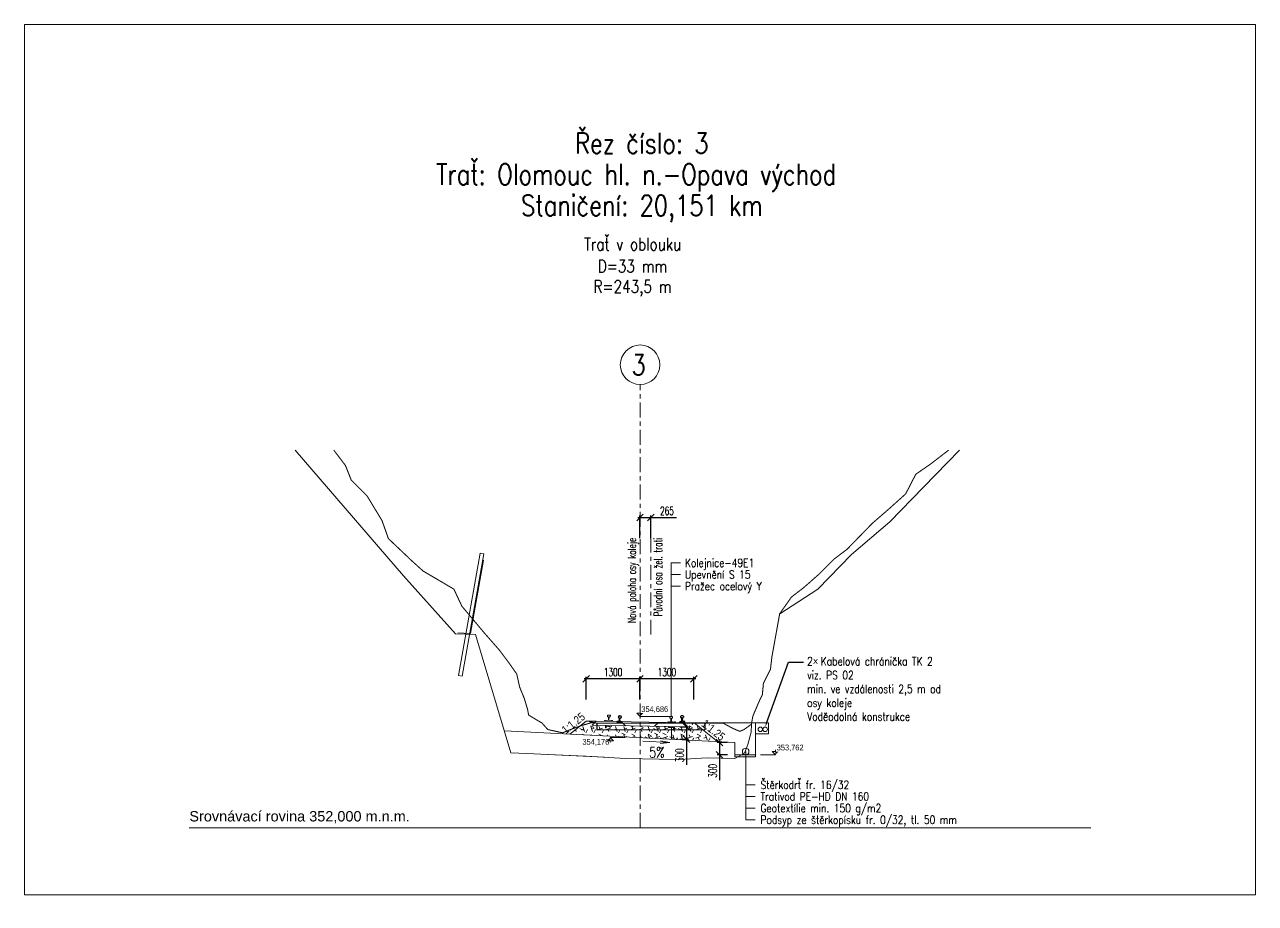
# Model space of a CAD drawing. Header units: millimetres. Extents: x -533422 to -532014, y -1115269 to -1112931.
# Drawn here: x -533342.11 to -533312.41, y -1112952.4 to -1112931.2 of the extents above; entities that cross this region are included whole.
import ezdxf
from ezdxf import colors
from ezdxf.entities.mleader import LeaderData, LeaderLine
from ezdxf.enums import TextEntityAlignment as Align
from ezdxf.math import Vec2, Vec3

# ---------------------------------------------------------------- set-up
doc = ezdxf.new("R2010")
doc.units = ezdxf.units.MM
doc.header["$PDMODE"] = 3
doc.header["$PDSIZE"] = 0.5
doc.linetypes.add('ACAD_ISO10W100', pattern=[18, 12, -3, 0, -3])
for name, color, linetype in [('002 Linie  svahu', 8, 'Continuous'), ('_původní pražec-řezy', 7, 'Continuous'), ('_vodítka-řezy', 4, 'Continuous')]:
    doc.layers.add(name, color=color, linetype=linetype)
for name, color, linetype, lineweight in [('_popisy-řezy', 1, 'Continuous', 18), ('_příčné řezy-řezy', 1, 'Continuous', 20), ('_svršek-řezy', 1, 'Continuous', 18), ('_šrafy-řezy', 1, 'Continuous', 15), ('původní terén', 7, 'Continuous', 15), ('stránka A4', 3, 'Continuous', 0)]:
    doc.layers.add(name, color=color, linetype=linetype, lineweight=lineweight)
doc.styles.add('ARI 1_50(01)', font='arial.ttf', dxfattribs={"height": 0.2})
doc.styles.add('promile', font='romans71n.shx', dxfattribs={"width": 0.8})
doc.styles.get("Standard").update_dxf_attribs({"font": 'arial.ttf'})
doc.styles.add('Standard 1_100', font='romans.shx', dxfattribs={"width": 0.65, "height": 0.2})
doc.styles.add('‰', font='romans71n.shx', dxfattribs={"width": 0.8})
doc.dimstyles.new('1_100', dxfattribs={"dimtxt": 0.2, "dimasz": 0.16, "dimexe": 0.05, "dimexo": 0.2, "dimgap": 0.06, "dimtad": 1, "dimdec": 0, "dimlfac": 1000, "dimrnd": 5, "dimzin": 0, "dimtxsty": 'Standard 1_100', "dimblk": 'OBLIQUE', "dimcen": 2.5, "dimdle": 0.05, "dimclrd": 256, "dimclre": 256, "dimclrt": 1, "dimadec": 0, "dimazin": 0, "dimtfac": 1, "dimtdec": 0, "dimtmove": 0, "dimatfit": 3, "dimfxl": 0.5, "dimfxlon": 1, "dimtfillclr": 256, "dimarcsym": 0})

# ---------------------------------------------------------------- blocks, each defined once
blk = doc.blocks.new('RC_VYZNA')
for p, q in [((-2, 2), (0, 2)), ((0, 0), (-2, 2)), ((0, 2), (0, 3))]:
    blk.add_line(p, q)
blk.add_solid([(0, 0), (0, 0), (0, 2), (2, 2)])
blk = doc.blocks.new('Původní svršek')
at = {"layer": '_vodítka-řezy', "color": 12, "linetype": 'ACAD_ISO10W100', "lineweight": 0, "ltscale": 0.03, "extrusion": (0, 1, 6.12303e-17)}
blk.add_line((-675139.828, -974938.843), (-675139.828, -974936.508), dxfattribs=at)
at = {"layer": '_vodítka-řezy', "style": 'Standard 1_100', "width": 0.65}
blk.add_text('Původní osa žel. trati', height=0.2, rotation=90, dxfattribs=at).set_placement((-675139.558, -974936.508), align=Align.RIGHT)
blk = doc.blocks.new('A$C249728DF')
at = {"color": 7}
for p, q in [((0.715, 0.105), (0.717, 0.08)), ((0.74, 0.075), (0.719, 0.079)), ((0.752, 0.026), (0.749, 0.056)), ((0.766, 0.028), (0.762, 0.058)), ((0.766, 0.078), (0.785, 0.087)), ((0.782, 0.114), (0.786, 0.09)), ((-0.807, -0.149), (-0.807, -0.143)), ((-0.805, -0.14), (-0.792, -0.138)), ((-0.744, -0.149), (-0.805, -0.151)), ((-0.759, -0.127), (-0.784, -0.136)), ((-0.782, -0.015), (-0.783, -0.039)), ((-0.761, -0.048), (-0.781, -0.041)), ((-0.753, -0.097), (-0.754, -0.067)), ((-0.744, -0.149), (-0.683, -0.147)), ((-0.739, -0.097), (-0.74, -0.067)), ((-0.735, -0.047), (-0.714, -0.039)), ((-0.731, -0.126), (-0.705, -0.133)), ((-0.715, -0.013), (-0.713, -0.037)), ((-0.685, -0.136), (-0.698, -0.135)), ((-0.682, -0.145), (-0.682, -0.139)), ((0.704, -0.031), (0.703, -0.025)), ((0.705, -0.022), (0.718, -0.018)), ((0.766, -0.025), (0.706, -0.033)), ((0.749, -0.004), (0.725, -0.016)), ((0.766, -0.025), (0.827, -0.017)), ((0.777, 0), (0.804, -0.005)), ((0.824, -0.006), (0.811, -0.006)), ((0.828, -0.015), (0.827, -0.009))]:
    blk.add_line(p, q, dxfattribs=at)
blk.add_lwpolyline([(-1.269, -0.381), (-1.283, -0.219), (1.309, -0.006), (1.322, -0.168), (-1.269, -0.381)], dxfattribs=at)
for centre, radius, start, end in [((-0.74, -0.3), 0.3, 90.0237, 91.8383), ((-0.74, -0.08), 0.08, 80.204, 90.0475), ((0.728, 0.106), 0.013, 109.1975, 184.2723), ((0.719, 0.081), 0.002, 184.2723, 259.1282), ((0.75, 0.043), 0.08, 99.3539, 109.1975), ((0.786, -0.174), 0.3, 97.5631, 99.3778), ((0.739, 0.068), 0.007, 17.9715, 79.1282), ((0.669, 0.045), 0.08, 7.5631, 17.9715), ((0.786, -0.174), 0.3, 95.7485, 97.5631), ((0.746, 0.002), 0.007, 295.9902, 356.0557), ((0.634, 0.01), 0.12, 356.0557, 7.5631), ((0.764, 0.045), 0.08, 85.9288, 95.7724), ((0.769, 0.072), 0.007, 115.9981, 177.1547), ((0.842, 0.068), 0.08, 177.1547, 187.5631), ((0.885, 0.044), 0.12, 187.5631, 199.0706), ((0.769, 0.111), 0.013, 10.854, 85.9288), ((0.779, 0.007), 0.007, 199.0706, 259.136), ((0.784, 0.089), 0.002, 295.9981, 10.854), ((-0.804, -0.143), 0.003, 99.583, 181.8383), ((-0.805, -0.149), 0.0015, 181.8383, 271.8383), ((-0.798, -0.098), 0.04, 279.583, 290.2654), ((-0.781, -0.039), 0.002, 178.5474, 253.4034), ((-0.769, -0.015), 0.013, 103.4727, 178.5474), ((-0.754, -0.08), 0.08, 93.6291, 103.4727), ((-0.763, -0.054), 0.007, 12.2467, 73.4034), ((-0.74, -0.3), 0.3, 91.8383, 93.653), ((-0.762, -0.12), 0.007, 290.2654, 350.3308), ((-0.834, -0.07), 0.08, 1.8383, 12.2467), ((-0.873, -0.101), 0.12, 350.3308, 1.8383), ((-0.66, -0.064), 0.08, 171.4299, 181.8383), ((-0.732, -0.053), 0.007, 110.2733, 171.4299), ((-0.619, -0.093), 0.12, 181.8383, 193.3458), ((-0.729, -0.119), 0.007, 193.3458, 253.4112), ((-0.728, -0.014), 0.013, 5.1292, 80.204), ((-0.715, -0.037), 0.002, 290.2733, 5.1292), ((-0.694, -0.095), 0.04, 253.4112, 264.0936), ((-0.685, -0.139), 0.003, 1.8383, 84.0936), ((-0.683, -0.145), 0.0015, 271.8383, 1.8383), ((0.706, -0.025), 0.003, 105.3078, 187.5631), ((0.706, -0.031), 0.0015, 187.5631, 277.5631), ((0.708, 0.02), 0.04, 285.3078, 295.9902), ((0.811, 0.034), 0.04, 259.136, 269.8184), ((0.824, -0.009), 0.003, 7.5631, 89.8184), ((0.827, -0.015), 0.0015, 277.5631, 7.5631)]:
    blk.add_arc(centre, radius, start, end, dxfattribs=at)
blk = doc.blocks.new('_Oblique')
at = {"color": 0, "linetype": 'ByBlock', "lineweight": -2}
blk.add_line((0.5, 0.5), (-0.5, -0.5), dxfattribs=at)
blk = doc.blocks.new('*D97')
at = {"layer": '_příčné řezy-řezy', "linetype": 'Continuous', "lineweight": -2}
for p, q in [((-533327.206, -1112946.982), (-533328.606, -1112946.982)), ((-533328.556, -1112947.482), (-533328.556, -1112946.932)), ((-533327.256, -1112946.982), (-533327.256, -1112947.032))]:
    blk.add_line(p, q, dxfattribs=at)
at = {"layer": 'Defpoints', "color": 0}
for p in [(-533328.556, -1112946.982), (-533327.256, -1112946.947), (-533328.556, -1112948.101)]:
    blk.add_point(p, dxfattribs=at)
at = {"layer": '_příčné řezy-řezy', "lineweight": -2, "xscale": 0.16, "yscale": 0.16, "zscale": 0.16, "rotation": 180}
blk.add_blockref('_Oblique', (-533328.556, -1112946.982), dxfattribs=at)
at = {"layer": '_příčné řezy-řezy', "lineweight": -2, "xscale": 0.16, "yscale": 0.16, "zscale": 0.16}
blk.add_blockref('_Oblique', (-533327.256, -1112946.982), dxfattribs=at)
at = {"layer": '_příčné řezy-řezy', "color": 1, "lineweight": 9, "insert": (-533327.906, -1112946.822), "char_height": 0.2, "attachment_point": 5, "style": 'Standard 1_100'}
blk.add_mtext('1300', dxfattribs=at)
blk = doc.blocks.new('*D98')
at = {"layer": '_příčné řezy-řezy', "linetype": 'Continuous', "lineweight": -2}
for p, q in [((-533325.906, -1112946.982), (-533327.306, -1112946.982)), ((-533327.256, -1112947.482), (-533327.256, -1112946.932)), ((-533325.956, -1112947.482), (-533325.956, -1112946.932))]:
    blk.add_line(p, q, dxfattribs=at)
at = {"layer": 'Defpoints', "color": 0}
for p in [(-533327.256, -1112946.982), (-533327.256, -1112948.101), (-533325.956, -1112948.101)]:
    blk.add_point(p, dxfattribs=at)
at = {"layer": '_příčné řezy-řezy', "lineweight": -2, "xscale": 0.16, "yscale": 0.16, "zscale": 0.16, "rotation": 180}
blk.add_blockref('_Oblique', (-533327.256, -1112946.982), dxfattribs=at)
at = {"layer": '_příčné řezy-řezy', "lineweight": -2, "xscale": 0.16, "yscale": 0.16, "zscale": 0.16}
blk.add_blockref('_Oblique', (-533325.956, -1112946.982), dxfattribs=at)
at = {"layer": '_příčné řezy-řezy', "color": 1, "lineweight": 9, "insert": (-533326.606, -1112946.822), "char_height": 0.2, "attachment_point": 5, "style": 'Standard 1_100'}
blk.add_mtext('1300', dxfattribs=at)
blk = doc.blocks.new('*D115')
at = {"layer": '_příčné řezy-řezy', "linetype": 'Continuous', "lineweight": -2}
for p, q in [((-533327.256, -1112943.591), (-533327.256, -1112943.041)), ((-533326.992, -1112943.591), (-533326.992, -1112943.041)), ((-533327.306, -1112943.091), (-533326.992, -1112943.091)), ((-533326.992, -1112943.091), (-533326.377, -1112943.091))]:
    blk.add_line(p, q, dxfattribs=at)
at = {"layer": 'Defpoints', "color": 0}
for p in [(-533326.992, -1112943.091), (-533327.256, -1112943.878), (-533326.992, -1112943.881)]:
    blk.add_point(p, dxfattribs=at)
at = {"layer": '_příčné řezy-řezy', "lineweight": -2, "xscale": 0.16, "yscale": 0.16, "zscale": 0.16, "rotation": 180}
blk.add_blockref('_Oblique', (-533327.256, -1112943.091), dxfattribs=at)
at = {"layer": '_příčné řezy-řezy', "lineweight": -2, "xscale": 0.16, "yscale": 0.16, "zscale": 0.16}
blk.add_blockref('_Oblique', (-533326.992, -1112943.091), dxfattribs=at)
at = {"layer": '_příčné řezy-řezy', "color": 1, "lineweight": 9, "insert": (-533326.605, -1112942.931), "char_height": 0.2, "attachment_point": 5, "style": 'Standard 1_100'}
blk.add_mtext('265', dxfattribs=at)
blk = doc.blocks.new('*D140')
at = {"layer": '_příčné řezy-řezy', "linetype": 'Continuous', "lineweight": -2}
for p, q in [((-533326.137, -1112948.09), (-533326.137, -1112948.44)), ((-533326.294, -1112948.14), (-533326.087, -1112948.14)), ((-533326.294, -1112948.44), (-533326.087, -1112948.44)), ((-533326.137, -1112948.44), (-533326.137, -1112949.054))]:
    blk.add_line(p, q, dxfattribs=at)
at = {"layer": 'Defpoints', "color": 0}
for p in [(-533326.494, -1112948.14), (-533326.494, -1112948.44), (-533326.137, -1112948.44)]:
    blk.add_point(p, dxfattribs=at)
at = {"layer": '_příčné řezy-řezy', "lineweight": -2, "xscale": 0.16, "yscale": 0.16, "zscale": 0.16}
for p, rotation in [((-533326.137, -1112948.14), 90), ((-533326.137, -1112948.44), 270)]:
    blk.add_blockref('_Oblique', p, dxfattribs=dict(at, rotation=rotation))
at = {"layer": '_příčné řezy-řezy', "color": 1, "lineweight": 9, "insert": (-533326.297, -1112948.827), "char_height": 0.2, "attachment_point": 5, "rotation": 90, "style": 'Standard 1_100'}
blk.add_mtext('300', dxfattribs=at)
blk = doc.blocks.new('*D141')
at = {"layer": '_příčné řezy-řezy', "linetype": 'Continuous', "lineweight": -2}
for p, q in [((-533325.144, -1112948.517), (-533325.39, -1112948.517)), ((-533325.34, -1112948.467), (-533325.34, -1112948.817)), ((-533325.144, -1112948.817), (-533325.39, -1112948.817)), ((-533325.34, -1112948.817), (-533325.34, -1112949.431))]:
    blk.add_line(p, q, dxfattribs=at)
at = {"layer": 'Defpoints', "color": 0}
for p in [(-533324.944, -1112948.517), (-533325.34, -1112948.817), (-533324.944, -1112948.817)]:
    blk.add_point(p, dxfattribs=at)
at = {"layer": '_příčné řezy-řezy', "lineweight": -2, "xscale": 0.16, "yscale": 0.16, "zscale": 0.16}
for p, rotation in [((-533325.34, -1112948.517), 90), ((-533325.34, -1112948.817), 270)]:
    blk.add_blockref('_Oblique', p, dxfattribs=dict(at, rotation=rotation))
at = {"layer": '_příčné řezy-řezy', "color": 1, "lineweight": 9, "insert": (-533325.5, -1112949.204), "char_height": 0.2, "attachment_point": 5, "rotation": 90, "style": 'Standard 1_100'}
blk.add_mtext('300', dxfattribs=at)

msp = doc.modelspace()

# ---------------------------------------------------------------- hatches: boundary and pattern name
at = {"layer": '_šrafy-řezy', "linetype": 'Continuous'}
h = msp.add_hatch(dxfattribs=at)
h.set_pattern_fill('UNIHER', color=1, scale=0.05, style=0)
h.set_pattern_definition([(18.435, (141812.83852, -138008.09968), (0.197642177225, 0.197642530296), [0.0625, -0.5, 0.125, -0.5625]), (18.435, (141812.97687, -138008.11944), (0.197642177225, 0.197642530296), [0.125, -0.5, 0.0625, -0.5625]), (108.435, (141812.8583, -138008.15897), (0.197642177225, 0.197642530296), [0.125, -0.5, 0.125, -0.5]), (108.435, (141812.8583, -138007.96133), (0.197642177225, 0.197642530296), [0.125, -0.5, 0.125, -0.5]), (108.435, (141813.03617, -138008.09968), (0.197642177225, 0.197642530296), [0.0625, -0.5625]), (108.435, (141812.66065, -138007.96133), (0.197642177225, 0.197642530296), [0.0625, -0.5625]), (333.435, (141812.89782, -138008.07991), (0.197642294287, 0.19764242375), [0.0883885, -0.79549515, 0.0883885, -0.79549515]), (333.435, (141812.50253, -138007.88227), (0.197642294287, 0.19764242375), [0.08838835, -1.6793786]), (333.435, (141813.09546, -138008.07991), (0.197642294287, 0.19764242375), [0.0883885, -0.35385534, 0.0883885, -1.23743685]), (333.435, (141812.70017, -138007.88227), (0.197642294287, 0.19764242375), [0.08838835, -1.6793786]), (333.435, (141813.2931, -138008.07991), (0.197642294287, 0.19764242375), [0.0883885, -0.79549515, 0.0883885, -0.79549515]), (333.435, (141813.68839, -138008.27756), (0.197642294287, 0.19764242375), [0.08838835, -1.6793786]), (63.435, (141812.81876, -138008.04038), (-0.197643635928, -0.197641752932), [0.08839, -0.35355, 0.08839, -0.7955, 0.08839, -0.35355])])
h.paths.add_polyline_path([(-533326.4936, -1112948.1575), (-533326.5685, -1112948.1561), (-533326.5681, -1112948.1348), (-533327.9455, -1112948.1078), (-533327.9459, -1112948.129), (-533328.07, -1112948.1266), (-533328.0708, -1112948.1657), (-533328.092, -1112948.1652), (-533328.0908, -1112948.1049), (-533328.4066, -1112948.0987), (-533328.3097, -1112948.0056), (-533328.5557, -1112948.0008), (-533328.9508, -1112948.3168), (-533326.4936, -1112948.4397)])
h.paths.add_polyline_path([(-533325.9479, -1112948.0471), (-533326.2001, -1112948.0471), (-533326.107, -1112948.1439), (-533326.4228, -1112948.1377), (-533326.4239, -1112948.198), (-533326.4452, -1112948.1976), (-533326.4444, -1112948.1585), (-533326.4936, -1112948.1575), (-533326.4936, -1112948.4397), (-533325.388, -1112948.495)])

# ---------------------------------------------------------------- linework, layer by layer
at = {"layer": '002 Linie  svahu', "color": 1, "linetype": 'Continuous', "lineweight": 18, "ltscale": 0.25, "flags": 128}
for points in [[(-533328.119, -1112948.8749), (-533329.9862, -1112948.7883), (-533330.3694, -1112948.7714), (-533331.2257, -1112945.9171), (-533331.7091, -1112945.8956), (-533331.7091, -1112945.8956), (-533332.9626, -1112944.496), (-533335.5785, -1112941.4642)], [(-533323.8848, -1112945.4131), (-533322.9613, -1112944.8184), (-533322.1514, -1112943.9833), (-533321.2296, -1112943.1913), (-533320.4184, -1112942.3577), (-533319.5494, -1112941.4642)], [(-533331.0309, -1112944.117), (-533331.3428, -1112945.89), (-533331.6497, -1112945.871)], [(-533329.651, -1112948.8032), (-533329.651, -1112948.8032), (-533329.651, -1112948.8032), (-533328.934, -1112948.8351), (-533328.5509, -1112948.8521), (-533327.6059, -1112948.9019), (-533326.7959, -1112948.9209), (-533326.3088, -1112948.9301), (-533325.632, -1112948.8879), (-533324.9693, -1112948.9019), (-533324.7334, -1112948.777), (-533324.6541, -1112948.5694), (-533324.571, -1112948.2702), (-533324.5672, -1112948.0796)]]:
    msp.add_lwpolyline(points, dxfattribs=at)
msp.add_lwpolyline([(-533331.6365, -1112946.905), (-533331.1152, -1112943.9506), (-533331.0276, -1112943.9661), (-533331.5488, -1112946.9204)], close=True, dxfattribs=at)
at = {"layer": '_popisy-řezy', "linetype": 'Continuous'}
for p, q in [((-533326.507, -1112947.8906), (-533326.507, -1112944.1847)), ((-533326.507, -1112944.1847), (-533326.282, -1112944.1847)), ((-533326.507, -1112944.466), (-533326.282, -1112944.466)), ((-533326.507, -1112944.7472), (-533326.282, -1112944.7472)), ((-533324.7057, -1112948.7338), (-533324.7057, -1112950.3818)), ((-533324.7057, -1112949.538), (-533324.4777, -1112949.538)), ((-533324.7057, -1112949.8193), (-533324.4777, -1112949.8193)), ((-533324.7057, -1112950.1005), (-533324.4777, -1112950.1005)), ((-533324.7057, -1112950.3818), (-533324.4777, -1112950.3818))]:
    msp.add_line(p, q, dxfattribs=at)
at = {"layer": '_popisy-řezy', "linetype": 'Continuous', "lineweight": 13}
for p, q in [((-533327.1863, -1112948.4885), (-533326.5387, -1112948.523)), ((-533326.5387, -1112948.523), (-533326.7654, -1112948.5407)), ((-533326.5387, -1112948.523), (-533326.7622, -1112948.4813))]:
    msp.add_line(p, q, dxfattribs=at)
at = {"layer": '_popisy-řezy', "color": 1, "lineweight": 13}
msp.add_circle((-533327.2545, -1112939.4046), 0.4767, dxfattribs=at)
at = {"layer": '_svršek-řezy', "linetype": 'Continuous'}
for p, q in [((-533328.5557, -1112948.0008), (-533328.9506, -1112948.3167)), ((-533328.3097, -1112948.0056), (-533328.5557, -1112948.0008)), ((-533326.2001, -1112948.0471), (-533325.9479, -1112948.0471)), ((-533325.9479, -1112948.0471), (-533325.3888, -1112948.4944)), ((-533325.9479, -1112948.0471), (-533324.1532, -1112948.0471)), ((-533324.1532, -1112948.3065), (-533324.1532, -1112948.0471)), ((-533330.5294, -1112948.2379), (-533324.9664, -1112948.5161)), ((-533326.4936, -1112948.1363), (-533326.4936, -1112948.4397)), ((-533324.4668, -1112948.3065), (-533324.1532, -1112948.3065)), ((-533324.9664, -1112948.5161), (-533324.9664, -1112948.8661)), ((-533324.9664, -1112948.8161), (-533324.4668, -1112948.8161)), ((-533324.9664, -1112948.8661), (-533324.4668, -1112948.8661))]:
    msp.add_line(p, q, dxfattribs=at)
at = {"layer": '_svršek-řezy', "lineweight": 13}
for p, q in [((-533328.3097, -1112948.0056), (-533328.4066, -1112948.0987)), ((-533328.4066, -1112948.0987), (-533326.107, -1112948.1439)), ((-533326.2001, -1112948.0471), (-533328.3097, -1112948.0056)), ((-533328.1102, -1112948.0095), (-533328.1097, -1112947.9883)), ((-533328.0885, -1112947.9887), (-533328.1097, -1112947.9883)), ((-533328.0885, -1112947.9887), (-533328.0889, -1112948.0099)), ((-533327.9432, -1112947.9916), (-533327.9436, -1112948.0128)), ((-533327.9432, -1112947.9916), (-533327.922, -1112947.992)), ((-533327.9224, -1112948.0132), (-533327.922, -1112947.992)), ((-533327.6998, -1112948.0176), (-533327.6067, -1112948.1144)), ((-533326.81, -1112948.0351), (-533326.9069, -1112948.1282)), ((-533326.5874, -1112948.0394), (-533326.587, -1112948.0182)), ((-533326.5658, -1112948.0186), (-533326.587, -1112948.0182)), ((-533326.5658, -1112948.0186), (-533326.5662, -1112948.0399)), ((-533326.4205, -1112948.0215), (-533326.4209, -1112948.0427)), ((-533326.4205, -1112948.0215), (-533326.3993, -1112948.0219)), ((-533326.3997, -1112948.0431), (-533326.3993, -1112948.0219)), ((-533326.2001, -1112948.0471), (-533326.107, -1112948.1439)), ((-533324.4668, -1112948.8661), (-533324.4668, -1112948.0471)), ((-533328.092, -1112948.1652), (-533328.0908, -1112948.1049)), ((-533328.0708, -1112948.1657), (-533328.092, -1112948.1652)), ((-533328.07, -1112948.1266), (-533328.0708, -1112948.1657)), ((-533327.9459, -1112948.129), (-533328.07, -1112948.1266)), ((-533327.9455, -1112948.1078), (-533327.9459, -1112948.129)), ((-533326.5681, -1112948.1348), (-533326.5685, -1112948.1561)), ((-533326.5685, -1112948.1561), (-533326.4444, -1112948.1585)), ((-533326.4444, -1112948.1585), (-533326.4452, -1112948.1976)), ((-533326.4452, -1112948.1976), (-533326.4239, -1112948.198)), ((-533326.4239, -1112948.198), (-533326.4228, -1112948.1377))]:
    msp.add_line(p, q, dxfattribs=at)
at = {"layer": '_svršek-řezy', "linetype": 'Continuous', "lineweight": 13}
for p, q in [((-533328.0765, -1112948.0039), (-533328.075, -1112947.9907)), ((-533328.0765, -1112948.0039), (-533328.075, -1112947.9907)), ((-533327.9518, -1112948.0126), (-533328.0765, -1112948.0039)), ((-533327.9518, -1112948.0126), (-533328.0765, -1112948.0039)), ((-533328.075, -1112947.9907), (-533328.0193, -1112947.9809)), ((-533328.075, -1112947.9907), (-533328.0193, -1112947.9809)), ((-533328.04, -1112947.8972), (-533328.0372, -1112947.8573)), ((-533328.04, -1112947.8972), (-533328.0372, -1112947.8573)), ((-533328.0136, -1112947.8991), (-533328.04, -1112947.8972)), ((-533328.0136, -1112947.8991), (-533328.04, -1112947.8972)), ((-533328.0372, -1112947.8573), (-533327.9704, -1112947.862)), ((-533328.0372, -1112947.8573), (-533327.9704, -1112947.862)), ((-533328.0193, -1112947.9809), (-533328.0136, -1112947.8991)), ((-533327.9996, -1112947.9), (-533328.0053, -1112947.9818)), ((-533327.9996, -1112947.9), (-533328.0053, -1112947.9818)), ((-533328.0053, -1112947.9818), (-533327.9501, -1112947.9998)), ((-533328.0053, -1112947.9818), (-533327.9501, -1112947.9998)), ((-533327.9732, -1112947.9019), (-533327.9996, -1112947.9)), ((-533327.9732, -1112947.9019), (-533327.9996, -1112947.9)), ((-533327.9704, -1112947.862), (-533327.9732, -1112947.9019)), ((-533327.9704, -1112947.862), (-533327.9732, -1112947.9019)), ((-533327.9501, -1112947.9998), (-533327.9518, -1112948.0126)), ((-533327.9501, -1112947.9998), (-533327.9518, -1112948.0126)), ((-533326.5085, -1112948.0126), (-533326.5642, -1112948.0268)), ((-533326.5085, -1112948.0126), (-533326.5642, -1112948.0268)), ((-533326.5642, -1112948.0268), (-533326.5638, -1112948.0399)), ((-533326.5642, -1112948.0268), (-533326.5638, -1112948.0399)), ((-533326.5638, -1112948.0399), (-533326.4388, -1112948.0392)), ((-533326.5638, -1112948.0399), (-533326.4388, -1112948.0392)), ((-533326.4686, -1112947.8904), (-533326.5356, -1112947.8908)), ((-533326.5356, -1112947.8908), (-533326.5354, -1112947.9308)), ((-533326.5356, -1112947.8908), (-533326.5354, -1112947.9308)), ((-533326.5354, -1112947.9308), (-533326.5089, -1112947.9306)), ((-533326.5354, -1112947.9308), (-533326.5089, -1112947.9306)), ((-533326.5089, -1112947.9306), (-533326.5085, -1112948.0126)), ((-533326.5089, -1112947.9306), (-533326.5085, -1112948.0126)), ((-533326.4949, -1112947.9305), (-533326.4684, -1112947.9304)), ((-533326.4949, -1112947.9305), (-533326.4684, -1112947.9304)), ((-533326.4945, -1112948.0125), (-533326.4949, -1112947.9305)), ((-533326.4945, -1112948.0125), (-533326.4949, -1112947.9305)), ((-533326.4392, -1112948.026), (-533326.4945, -1112948.0125)), ((-533326.4392, -1112948.026), (-533326.4945, -1112948.0125)), ((-533326.4684, -1112947.9304), (-533326.4686, -1112947.8904)), ((-533326.4684, -1112947.9304), (-533326.4686, -1112947.8904)), ((-533326.4388, -1112948.0392), (-533326.4392, -1112948.026)), ((-533326.4388, -1112948.0392), (-533326.4392, -1112948.026))]:
    msp.add_line(p, q, dxfattribs=at)
at = {"layer": '_svršek-řezy'}
for p, q in [((-533327.2545, -1112947.8908), (-533326.5356, -1112947.8908)), ((-533327.9746, -1112948.4016), (-533327.6152, -1112948.4016)), ((-533324.3468, -1112948.8162), (-533323.9874, -1112948.8162))]:
    msp.add_line(p, q, dxfattribs=at)
at = {"layer": '_svršek-řezy', "color": 3, "linetype": 'Continuous'}
msp.add_circle((-533324.3518, -1112948.2021), 0.055, dxfattribs=at)
at = {"layer": '_svršek-řezy', "color": 6, "linetype": 'Continuous'}
msp.add_circle((-533324.2368, -1112948.2021), 0.055, dxfattribs=at)
at = {"layer": '_svršek-řezy', "lineweight": 13}
msp.add_circle((-533324.7057, -1112948.7361), 0.08, dxfattribs=at)
at = {"layer": '_vodítka-řezy', "color": 1, "linetype": 'ACAD_ISO10W100', "lineweight": 15, "ltscale": 0.03, "extrusion": (0, 1, 6.12303e-17)}
msp.add_line((-533327.2557, -1112950.5768), (-533327.2557, -1112939.8813), dxfattribs=at)
at = {"layer": '_vodítka-řezy', "color": 1, "lineweight": 15}
msp.add_lwpolyline([(-533338.1352, -1112950.5768), (-533316.3763, -1112950.5768)], dxfattribs=at)
at = {"layer": 'původní terén', "color": 250, "lineweight": 15, "const_width": 0.025}
for points in [[(-533328.2917, -1112948.0558), (-533328.4005, -1112948.0325), (-533328.6968, -1112948.1195), (-533328.932, -1112948.2066), (-533329.1238, -1112948.285), (-533329.481, -1112948.2066), (-533329.6204, -1112948.0499), (-533329.9429, -1112947.8583), (-533329.969, -1112947.719), (-533330.0474, -1112947.4578), (-533330.1607, -1112947.1791), (-533330.2304, -1112946.8657), (-533330.4134, -1112946.6044), (-533330.6487, -1112946.291), (-533331.0147, -1112945.873), (-533331.5549, -1112945.2287), (-533331.7466, -1112944.8194), (-533332.1736, -1112944.5669), (-533332.4873, -1112944.384), (-533332.7574, -1112944.1402), (-533333.327, -1112943.5995), (-533333.4812, -1112943.1653), (-533333.8457, -1112942.563), (-533334.2242, -1112942.1848), (-533334.3643, -1112941.8346), (-533334.6455, -1112941.4642)], [(-533325.6917, -1112948.0521), (-533325.5717, -1112948.0521), (-533325.3844, -1112948.0521), (-533325.2482, -1112948.0521), (-533325.0269, -1112948.1732), (-533324.8481, -1112948.2497), (-533324.7459, -1112948.2072), (-533324.5672, -1112948.0796), (-533324.5331, -1112947.8839), (-533324.3884, -1112947.5436), (-533324.3032, -1112947.365), (-533324.2777, -1112947.0928), (-533324.1074, -1112946.7525), (-533324.0734, -1112946.4547), (-533323.8848, -1112945.4131), (-533323.6022, -1112945.0109), (-533323.3025, -1112944.7799), (-533322.9428, -1112944.4633), (-533322.5746, -1112944.0953), (-533322.2578, -1112943.8557), (-533321.6498, -1112943.2311), (-533321.2645, -1112942.8974), (-533320.8449, -1112942.5209), (-533320.6015, -1112942.0478), (-533320.2455, -1112941.8015), (-533319.8067, -1112941.4642)]]:
    msp.add_lwpolyline(points, dxfattribs=at)
at = {"layer": 'stránka A4'}
for p, q in [((-533312.4057, -1112931.1982), (-533342.1057, -1112931.1982)), ((-533342.1057, -1112931.1982), (-533342.1057, -1112952.1982)), ((-533312.4057, -1112952.1982), (-533312.4057, -1112931.1982)), ((-533342.1057, -1112952.1982), (-533312.4057, -1112952.1982))]:
    msp.add_line(p, q, dxfattribs=at)

# ---------------------------------------------------------------- block references
at = {"layer": '_původní pražec-řezy', "rotation": 355.4657335379777}
msp.add_blockref('A$C249728DF', (-533326.9958, -1112947.9388), dxfattribs=at)
at = {"layer": '_svršek-řezy', "xscale": 0.04, "yscale": 0.04, "zscale": 0.04}
for p in [(-533327.2545, -1112947.8908), (-533323.9874, -1112948.8162)]:
    msp.add_blockref('RC_VYZNA', p, dxfattribs=at)
at = {"layer": '_svršek-řezy', "xscale": 0.04, "yscale": 0.04, "zscale": 0.04, "rotation": 180}
msp.add_blockref('RC_VYZNA', (-533327.9746, -1112948.4016), dxfattribs=at)
at = {"layer": '_vodítka-řezy', "color": 1, "lineweight": 15}
msp.add_blockref('Původní svršek', (141812.8359, -138007.0731), dxfattribs=at)
at = {"layer": '_vodítka-řezy'}
msp.add_blockref('Původní svršek', (141812.8359, -138007.0731), dxfattribs=at)

# ---------------------------------------------------------------- texts
at = {"layer": '_popisy-řezy', "linetype": 'Continuous', "lineweight": 13, "style": 'promile', "width": 0.8}
for s, height, p in [('Řez číslo: 3', 0.5, (-533327.2131, -1112934.3104)), ('Trať: Olomouc hl. n.-Opava východ ', 0.5, (-533327.2131, -1112935.0604)), ('Staničení: 20,151 km', 0.5, (-533327.2131, -1112935.8104)), ('Trať v oblouku', 0.3, (-533327.4357, -1112936.6458)), ('D=33 mm', 0.3, (-533327.4357, -1112937.1766)), ('R=243,5 m', 0.3, (-533327.4357, -1112937.6669))]:
    msp.add_text(s, height=height, dxfattribs=at).set_placement(p, align=Align.CENTER)
at = {"layer": '_popisy-řezy', "color": 1, "lineweight": 13, "style": 'promile', "width": 0.8}
msp.add_text('3', height=0.5, dxfattribs=at).set_placement((-533327.2877, -1112939.6561), align=Align.CENTER)
at = {"layer": '_popisy-řezy', "linetype": 'Continuous', "style": '‰', "width": 0.8}
for s, p in [(' Kolejnice-49E1', (-533326.282, -1112944.1847)), (' Upevnění S 15', (-533326.282, -1112944.466)), (' Pražec ocelový Y', (-533326.282, -1112944.7472)), ('Štěrkodrť fr. 16/32', (-533324.3477, -1112949.5403)), ('Trativod PE-HD DN 160', (-533324.3477, -1112949.8215)), ('Geotextílie min. 150 g/m2', (-533324.3477, -1112950.1028)), ('Podsyp ze štěrkopísku fr. 0/32, tl. 50 mm', (-533324.3477, -1112950.384))]:
    msp.add_text(s, height=0.2, dxfattribs=at).set_placement(p, align=Align.MIDDLE_LEFT)
at = {"layer": '_popisy-řezy', "linetype": 'Continuous', "lineweight": 13, "width": 0.8}
for rotation, p in [(38.65981, (-533328.8018, -1112948.1291)), (321.52171, (-533325.5472, -1112948.2994))]:
    msp.add_text('1:1.25', height=0.2, rotation=rotation, dxfattribs=at).set_placement(p, align=Align.CENTER)
at = {"layer": '_popisy-řezy', "linetype": 'Continuous', "lineweight": 13, "style": 'promile', "width": 0.8}
msp.add_text('5%', height=0.25, dxfattribs=at).set_placement((-533327.037, -1112948.8813))
at = {"layer": '_popisy-řezy', "color": 1, "lineweight": 15, "style": 'ARI 1_50(01)'}
msp.add_text('Srovnávací rovina 352,000 m.n.m.', height=0.25, rotation=0, dxfattribs=at).set_placement((-533338.1302, -1112950.4238))
at = {"layer": '_svršek-řezy', "width": 0.8}
for s, p in [('354,686', (-533327.2232, -1112947.7845)), ('354,176', (-533328.6445, -1112948.5737)), ('353,762', (-533323.956, -1112948.7099))]:
    msp.add_text(s, height=0.14, dxfattribs=at).set_placement(p)
at = {"layer": '_vodítka-řezy', "color": 1, "lineweight": 15, "style": 'Standard 1_100', "width": 0.65}
msp.add_text('Nová poloha osy koleje', height=0.2, rotation=90, dxfattribs=at).set_placement((-533327.3525, -1112943.581), align=Align.RIGHT)

# ---------------------------------------------------------------- dimensions: what is measured, and where the dimension line sits
at = {"layer": '_příčné řezy-řezy', "linetype": 'Continuous', "lineweight": 9}
for base, p1, p2, picture, middle in [((-533326.9917, -1112943.0911), (-533327.2557, -1112943.8779), (-533326.9917, -1112943.8812), '*D115', (-533326.6046, -1112942.9311)), ((-533328.5557, -1112946.9818), (-533327.2557, -1112946.9469), (-533328.5557, -1112948.1009), '*D97', (-533327.9057, -1112946.8218)), ((-533327.2557, -1112946.9818), (-533325.9557, -1112948.1009), (-533327.2557, -1112948.1009), '*D98', (-533326.6057, -1112946.8218))]:
    dim = msp.add_linear_dim(base=base, p1=p1, p2=p2, dimstyle='1_100', dxfattribs=at)
    dim.commit()
    dim.dimension.update_dxf_attribs({"geometry": picture, "text_midpoint": middle})
for base, p1, p2, picture, middle in [((-533326.1365, -1112948.4397), (-533326.4936, -1112948.1397), (-533326.4936, -1112948.4397), '*D140', (-533326.2965, -1112948.8269)), ((-533325.3399, -1112948.817), (-533324.9445, -1112948.517), (-533324.9445, -1112948.817), '*D141', (-533325.4999, -1112949.2041))]:
    dim = msp.add_linear_dim(base=base, p1=p1, p2=p2, angle=90, dimstyle='1_100', dxfattribs=at)
    dim.commit()
    dim.dimension.update_dxf_attribs({"geometry": picture, "text_midpoint": middle})

# ---------------------------------------------------------------- leaders
at = {"layer": '_popisy-řezy', "color": 1, "lineweight": 13}
ml = msp.add_multileader_mtext('Standard', dxfattribs=at)
ml.set_content('2{\\fArial|b0|i0|c0|p34;× }Kabelová chránička TK 2\\Pviz. PS 02\\Pmin. ve vzdálenosti 2,5 m od \\Posy koleje\\PVoděodolná konstrukce ', color=1, style='‰')
ml.set_leader_properties()
ml.build(insert=Vec2(0, 0))
ml.multileader.update_dxf_attribs({"dogleg_length": 0.36, "arrow_head_size": 0.1})
ctx = ml.context
ctx.base_point, ctx.char_height, ctx.arrow_head_size, ctx.landing_gap_size, ctx.plane_origin = Vec3(-533323.3123, -1112946.5802), 0.2, 0.1, 0.09, Vec3(-533321.9527, -1112947.1431)
notes = []
notes.append((ctx, [(0, (1, 1, 0), (-533323.6723, -1112946.5802), (1, 0), 0.36, [(0, [(-533324.2368, -1112948.1471)], 256, [])])]))
ctx.mtext.insert, ctx.mtext.defined_height, ctx.mtext.flow_direction = Vec3(-533323.2223, -1112946.4602), 0.2, 5
for ctx, leaders in notes:
    for number, flags, end, landing, length, lines in leaders:
        leader = LeaderData()
        leader.index, (leader.has_last_leader_line, leader.has_dogleg_vector, leader.attachment_direction) = number, flags
        leader.last_leader_point, leader.dogleg_vector, leader.dogleg_length = Vec3(end), Vec3(landing), length
        for number, points, colour, breaks in lines:
            line = LeaderLine()
            line.index, line.vertices, line.color, line.breaks = number, Vec3.list(points), colors.encode_raw_color(colour), breaks
            leader.lines.append(line)
        ctx.leaders.append(leader)

doc.saveas('drawing.dxf')
